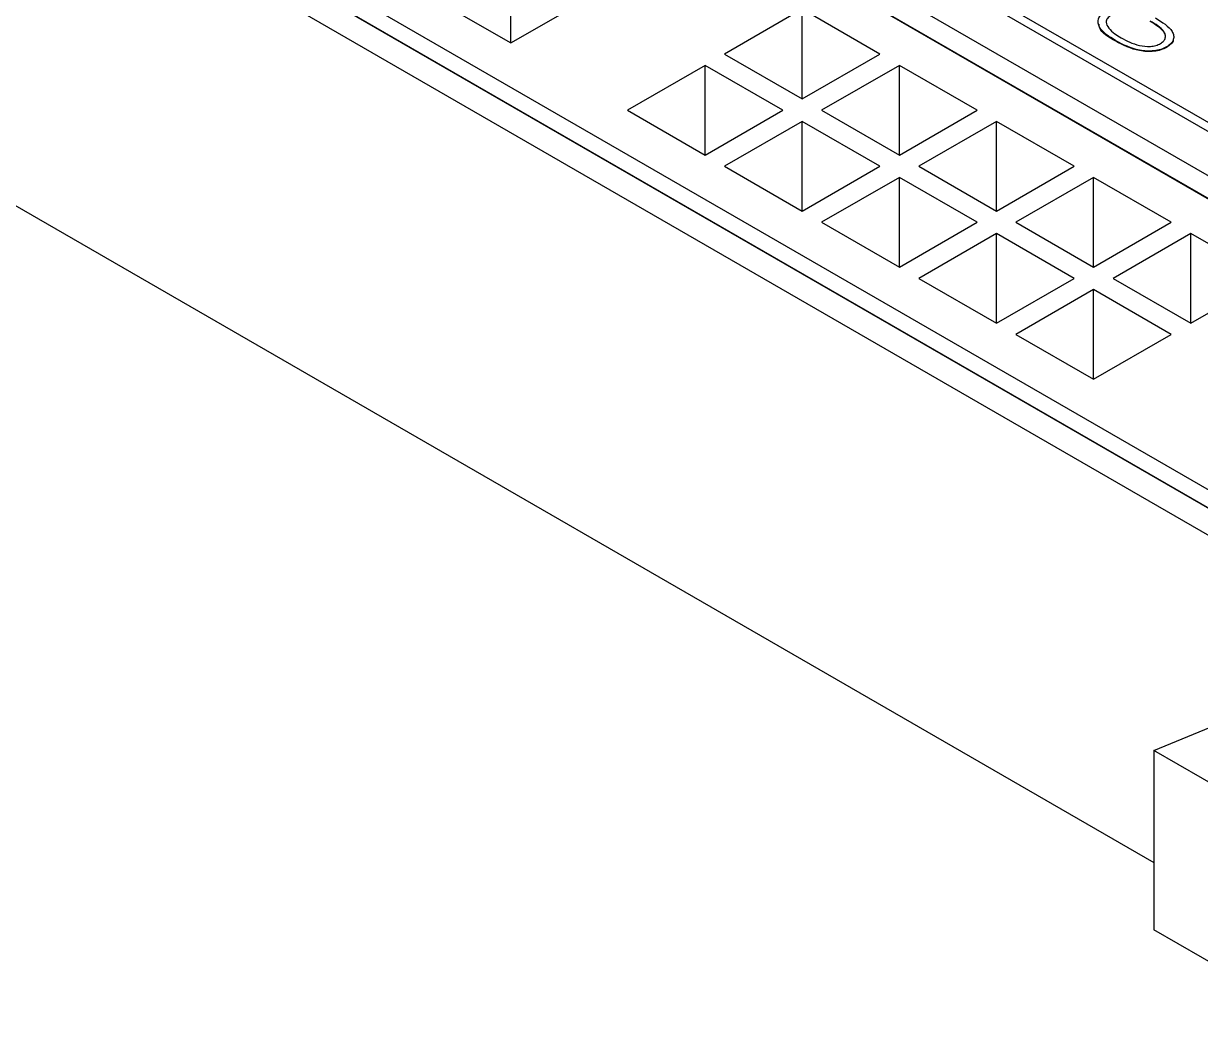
# Model space of a CAD drawing. Header units: millimetres. Extents: x 45 to 155, y 46 to 185.
# Drawn here: x 97.93 to 102.214, y 159.818 to 163.444 of the extents above; entities that cross this region are included whole.
import ezdxf

# ---------------------------------------------------------------- set-up
doc = ezdxf.new("R2010")
doc.units = ezdxf.units.MM

msp = doc.modelspace()

# ---------------------------------------------------------------- linework, layer by layer
at = {"color": 7, "linetype": 'Continuous', "lineweight": 25}
for p, q in [((105.7848, 161.0389), (94.1458, 167.7579)), ((94.1175, 167.7416), (105.7565, 161.0225)), ((104.8656, 161.3752), (94.5418, 167.335)), ((94.4711, 167.2942), (104.7949, 161.3344)), ((94.4711, 167.2925), (104.7949, 161.3328)), ((92.8447, 167.0068), (104.4837, 160.2878)), ((93.4953, 166.7308), (103.819, 160.7711)), ((93.4953, 166.7292), (103.819, 160.7694)), ((103.8756, 160.8037), (93.5519, 166.7635)), ((95.0368, 164.4349), (102.0442, 160.3896)), ((99.7037, 163.3738), (99.7037, 163.7003)), ((99.4208, 163.5371), (99.7037, 163.3738)), ((99.7037, 163.3738), (99.9865, 163.5371)), ((100.7643, 163.4962), (100.4815, 163.333)), ((101.0472, 163.333), (100.7643, 163.4962)), ((100.7643, 163.1697), (100.7643, 163.4962)), ((101.906, 163.3814), (101.906, 163.3798)), ((102.0908, 163.3593), (102.0908, 163.3576)), ((100.4815, 163.333), (100.7643, 163.1697)), ((100.7643, 163.1697), (101.0472, 163.333)), ((100.4108, 163.2921), (100.1279, 163.1289)), ((100.6936, 163.1289), (100.4108, 163.2921)), ((100.4108, 162.9656), (100.4108, 163.2921)), ((101.1179, 163.2921), (100.8351, 163.1289)), ((101.4007, 163.1289), (101.1179, 163.2921)), ((101.1179, 162.9656), (101.1179, 163.2921)), ((100.1279, 163.1289), (100.4108, 162.9656)), ((100.4108, 162.9656), (100.6936, 163.1289)), ((100.7643, 163.088), (100.4815, 162.9248)), ((101.0472, 162.9248), (100.7643, 163.088)), ((100.7643, 162.7615), (100.7643, 163.088)), ((100.8351, 163.1289), (101.1179, 162.9656)), ((101.1179, 162.9656), (101.4007, 163.1289)), ((101.4715, 163.088), (101.1886, 162.9248)), ((101.7543, 162.9248), (101.4715, 163.088)), ((101.4715, 162.7615), (101.4715, 163.088)), ((100.4815, 162.9248), (100.7643, 162.7615)), ((100.7643, 162.7615), (101.0472, 162.9248)), ((101.1886, 162.9248), (101.4715, 162.7615)), ((101.4715, 162.7615), (101.7543, 162.9248)), ((101.1179, 162.8839), (100.8351, 162.7207)), ((101.4007, 162.7207), (101.1179, 162.8839)), ((101.1179, 162.5574), (101.1179, 162.8839)), ((101.825, 162.8839), (101.5422, 162.7207)), ((102.1078, 162.7207), (101.825, 162.8839)), ((101.825, 162.5574), (101.825, 162.8839)), ((100.8351, 162.7207), (101.1179, 162.5574)), ((101.1179, 162.5574), (101.4007, 162.7207)), ((101.5422, 162.7207), (101.825, 162.5574)), ((101.825, 162.5574), (102.1078, 162.7207)), ((101.4715, 162.6798), (101.1886, 162.5165)), ((101.7543, 162.5165), (101.4715, 162.6798)), ((101.4715, 162.3533), (101.4715, 162.6798)), ((102.1786, 162.6798), (101.8957, 162.5165)), ((102.4614, 162.5165), (102.1786, 162.6798)), ((102.1786, 162.3533), (102.1786, 162.6798)), ((101.1886, 162.5165), (101.4715, 162.3533)), ((101.4715, 162.3533), (101.7543, 162.5165)), ((101.8957, 162.5165), (102.1786, 162.3533)), ((102.1786, 162.3533), (102.4614, 162.5165)), ((101.825, 162.4757), (101.5422, 162.3124)), ((102.1078, 162.3124), (101.825, 162.4757)), ((101.825, 162.1492), (101.825, 162.4757)), ((101.5422, 162.3124), (101.825, 162.1492)), ((101.825, 162.1492), (102.1078, 162.3124)), ((102.0442, 160.7979), (102.2917, 160.9)), ((102.6099, 160.4713), (102.0442, 160.7979)), ((102.0442, 160.7979), (102.0442, 160.1447)), ((102.6099, 159.8181), (102.0442, 160.1447))]:
    msp.add_line(p, q, dxfattribs=at)
for points, knots in [([(101.906, 163.3814), (101.8817, 163.3968), (101.8452, 163.4199), (101.8389, 163.4568), (101.8506, 163.4763), (101.862, 163.4841), (101.8678, 163.488)], [0, 0, 0, 0, 0.499403, 0.74877, 0.874383, 1, 1, 1, 1]), ([(101.8889, 163.4751), (101.8838, 163.4713), (101.8737, 163.4638), (101.8679, 163.4465), (101.8753, 163.4349), (101.8798, 163.4278)], [0, 0, 0, 0, 0.280257, 0.560781, 1, 1, 1, 1]), ([(101.906, 163.3798), (101.8791, 163.395), (101.8469, 163.4132), (101.8456, 163.4375), (101.8454, 163.4415)], [0, 0, 0, 0, 0.836674, 1, 1, 1, 1]), ([(102.0684, 163.3715), (102.0728, 163.3746), (102.0815, 163.3807), (102.0869, 163.3925), (102.0868, 163.4044), (102.0749, 163.4274), (102.0506, 163.442), (102.0312, 163.4536)], [0, 0, 0, 0, 0.125142, 0.250408, 0.375537, 0.500854, 1, 1, 1, 1]), ([(102.0858, 163.4024), (102.0858, 163.4025), (102.0858, 163.4066), (102.0732, 163.4257), (102.0498, 163.4403), (102.0312, 163.452)], [0, 0, 0, 0, 0.005371, 0.204972, 1, 1, 1, 1]), ([(102.0501, 163.4646), (102.0746, 163.4495), (102.1053, 163.4306), (102.1174, 163.4008), (102.1162, 163.3856), (102.1079, 163.3709), (102.0965, 163.3631), (102.0908, 163.3593)], [0, 0, 0, 0, 0.498691, 0.624167, 0.749473, 0.874745, 1, 1, 1, 1]), ([(101.8798, 163.4278), (101.8869, 163.4206), (101.8995, 163.4077), (101.9173, 163.3971), (101.9251, 163.3924)], [0, 0, 0, 0, 0.559599, 1, 1, 1, 1]), ([(101.9251, 163.3924), (101.9456, 163.3814), (101.9762, 163.3651), (102.0253, 163.3597), (102.0523, 163.3639), (102.063, 163.369), (102.0684, 163.3715)], [0, 0, 0, 0, 0.500088, 0.749029, 0.874603, 1, 1, 1, 1]), ([(102.0908, 163.3593), (102.084, 163.356), (102.0705, 163.3493), (102.0367, 163.3426), (101.9726, 163.3465), (101.9326, 163.3674), (101.906, 163.3814)], [0, 0, 0, 0, 0.1256, 0.251197, 0.500581, 1, 1, 1, 1]), ([(102.0908, 163.3576), (102.084, 163.3543), (102.0705, 163.3477), (102.0367, 163.3409), (101.9726, 163.3448), (101.9326, 163.3658), (101.906, 163.3798)], [0, 0, 0, 0, 0.1256, 0.251197, 0.500581, 1, 1, 1, 1]), ([(102.1152, 163.3861), (102.1151, 163.3854), (102.1148, 163.3797), (102.1075, 163.3693), (102.0963, 163.3615), (102.0908, 163.3576)], [0, 0, 0, 0, 0.063591, 0.531828, 1, 1, 1, 1])]:
    msp.add_open_spline(points, degree=3, knots=knots, dxfattribs=at)

doc.saveas('drawing.dxf')
